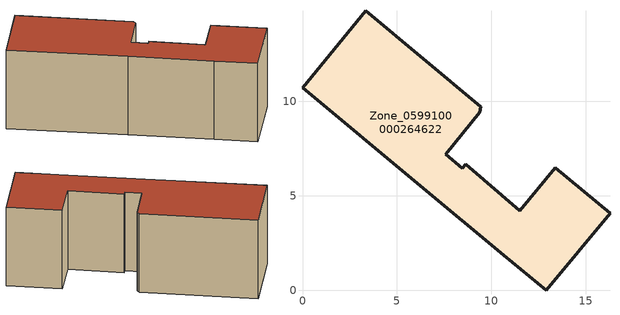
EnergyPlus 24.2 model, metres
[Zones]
Zone_0599100000264622
 floor ground (C_G): 6.24,5.54 0,10.73 3.36,14.8 9.44,9.72 9.4,9.43 7.6,7.21 8.47,6.46 8.65,6.67 11.52,4.21 13.4,6.48 16.3,4.08 12.92,0 10.66,1.84 z0
 wall outside (C_F): 16.3,4.08 13.4,6.48 11.52,4.21 8.65,6.67 8.47,6.46 7.6,7.21 9.4,9.43 9.44,9.72 3.36,14.8 0,10.73 6.24,5.54 10.66,1.84 12.92,0 16.3,4.08 z0:5.78
 roof outside (C_R): 7.6,7.21 9.4,9.43 9.44,9.72 3.36,14.8 0,10.73 6.24,5.54 10.66,1.84 12.92,0 16.3,4.08 13.4,6.48 11.52,4.21 8.65,6.67 8.47,6.46 z5.78
[BUILDING]
Pand.0599100000264622: North Axis=0; Terrain=City; Loads Convergence Tolerance Value=0.04; Temperature Convergence Tolerance Value=0.4; Solar Distribution=FullExterior; Maximum Number of Warmup Days=25; Minimum Number of Warmup Days=1
[Site:Location]
Rotterdam.The.Hague.AP_ZH_NLD Design_Conditions: Latitude=51.96; Longitude=4.45; Time Zone=1; Elevation=-4.5
[SITE:GROUNDTEMPERATURE:BUILDINGSURFACE]
18, 18, 18, 18, 18, 18, 18, 18, 18, 18, 18, 18
[MATERIAL] Thermal Absorptance=0.9; Solar Absorptance=0.7; Visible Absorptance=0.7
Name | Roughness | Thickness | Conductivity | Density | Specific Heat
G.TC.1946 | MediumSmooth | 0.15 | 1 | 540 | 1210
F.TC.1946 | Rough | 0.3 | 0.857143 | 1920 | 840
R.TC.1946 | MediumRough | 0.2 | 0.909091 | 1500 | 1000
[CONSTRUCTION]
C_G: G.TC.1946
C_F: F.TC.1946
C_R: R.TC.1946
[ZONE]
Zone_0599100000264622: Type=1; Multiplier=1; Ceiling Height=Autocalculate; Volume=Autocalculate; Floor Area=autocalculate; Part of Total Floor Area=Yes
[ZONEINFILTRATION:DESIGNFLOWRATE]
Infil_Zone_0599100000264622: Zone or ZoneList or Space or SpaceList=Zone_0599100000264622; Schedule=AlwaysOn; Design Flow Rate Calculation Method=Flow/Area; Flow Rate per Floor Area=0.003; Constant Term Coefficient=1; Temperature Term Coefficient=0; Velocity Term Coefficient=0; Velocity Squared Term Coefficient=0
[HVACTEMPLATE:ZONE:IDEALLOADSAIRSYSTEM]
Zone_0599100000264622: Maximum Heating Supply Air Temperature=50; Minimum Cooling Supply Air Temperature=13; Maximum Heating Supply Air Humidity Ratio=0.0156; Minimum Cooling Supply Air Humidity Ratio=0.0077; Heating Limit=NoLimit; Cooling Limit=NoLimit; Dehumidification Control Type=ConstantSensibleHeatRatio; Cooling Sensible Heat Ratio=0.7; Dehumidification Setpoint=60; Humidification Control Type=None; Humidification Setpoint=30; Outdoor Air Method=None; Outdoor Air Flow Rate per Person=0.00944; Outdoor Air Flow Rate per Zone Floor Area=0; Outdoor Air Flow Rate per Zone=0; Demand Controlled Ventilation Type=None; Outdoor Air Economizer Type=NoEconomizer; Heat Recovery Type=None; Sensible Heat Recovery Effectiveness=0.7; Latent Heat Recovery Effectiveness=0.65
[ZONECONTROL:THERMOSTAT]
ThermostatControl_Zone_0599100000264622: Zone or ZoneList=Zone_0599100000264622; Control Type Schedule=DualSetpointControlType; Control 1=Thermostat_Zone_0599100000264622; Temperature Difference Between Cutout And Setpoint=0
[THERMOSTATSETPOINT:DUALSETPOINT]
Thermostat_Zone_0599100000264622: Heating Setpoint Temperature Schedule=HeatingSetpoint_Zone_0599100000264622; Cooling Setpoint Temperature Schedule=CoolingSetpoint_Zone_0599100000264622
[SCHEDULE:COMPACT]
HeatingSetpoint_Zone_0599100000264622: Through: 12/31, For: AllDays, Until: 24:00, 21
CoolingSetpoint_Zone_0599100000264622: Through: 12/31, For: AllDays, Until: 24:00, 24
DualSetpointControlType: Through: 12/31, For: AllDays, Until: 24:00, 4
AlwaysOn: Through: 12/31, For: AllDays, Until: 24:00, 1
